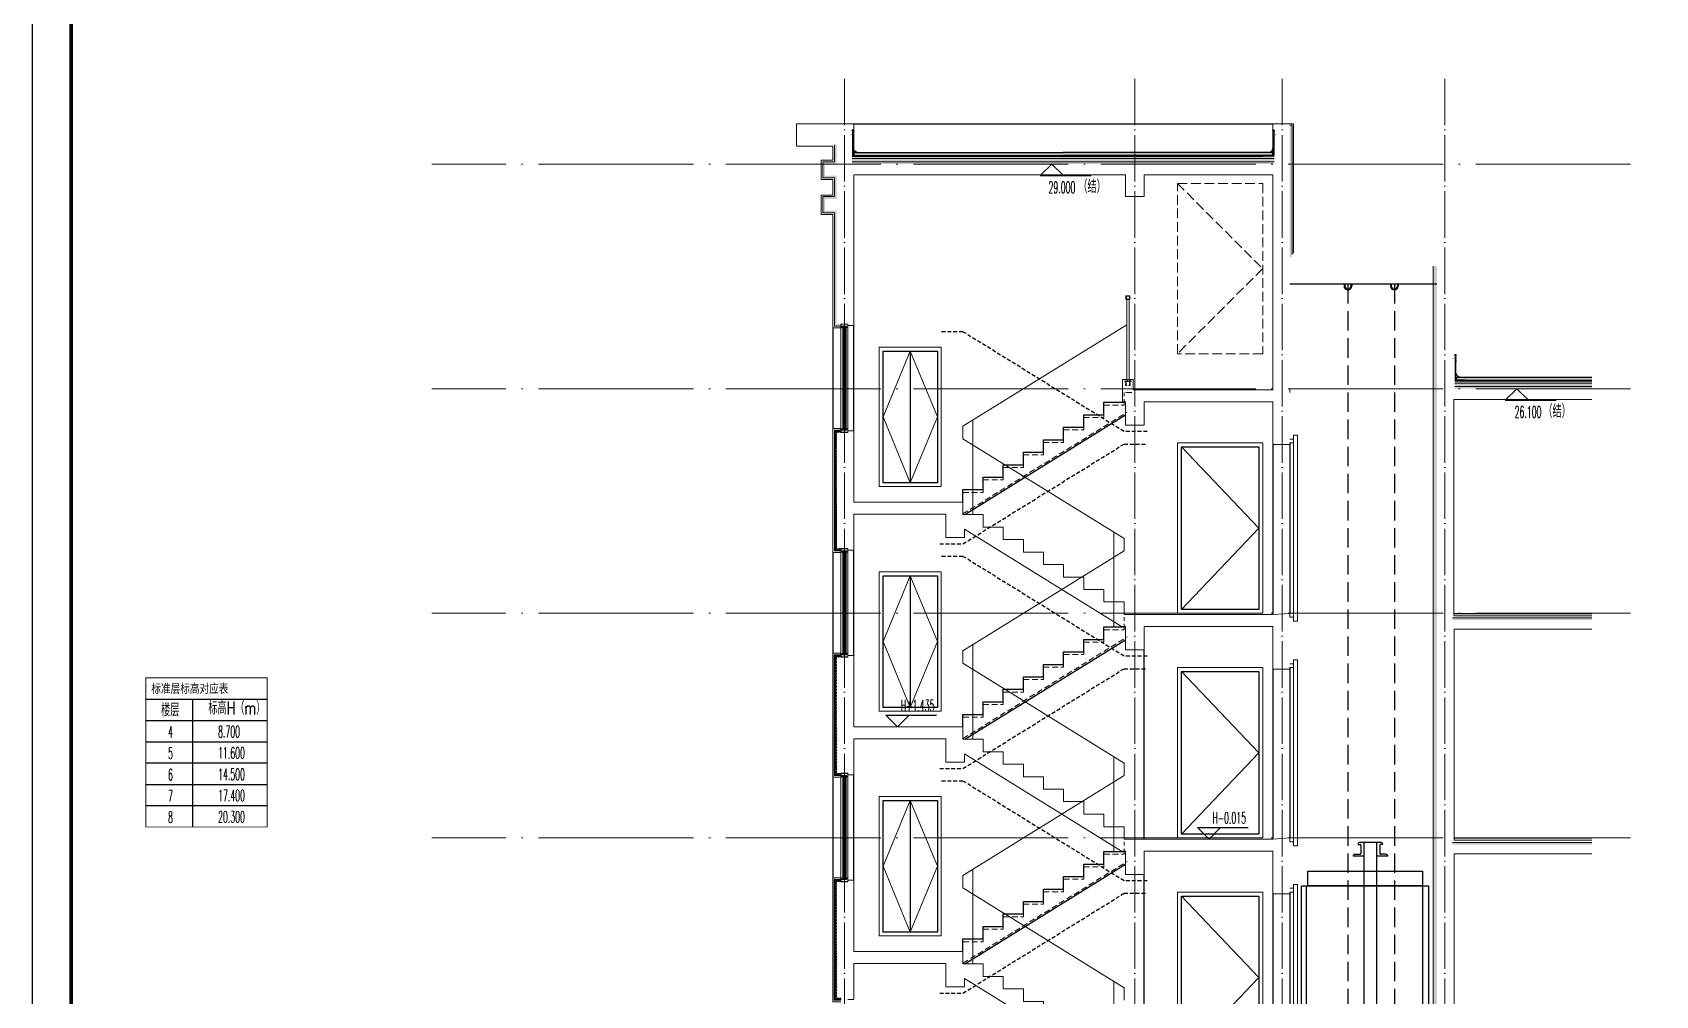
# Model space of a CAD drawing. Extents: x 27938 to 983267, y -209821 to 1628073.
# Drawn here: x 801330 to 822285, y -85763 to -73330 of the extents above; entities that cross this region are included whole.
import ezdxf
from ezdxf.xclip import XClip

# ---------------------------------------------------------------- set-up
doc = ezdxf.new("R2010")
doc.units = 0
doc.header["$LTSCALE"] = 1000
doc.header["$MEASUREMENT"] = 0
doc.header["$XCLIPFRAME"] = 0
for name, pattern in [('__DASH', [0.35, 0.25, -0.1]), ('DASH', [0.35, 0.25, -0.1]), ('DOTE', [2.42, 2, -0.2, 0.02, -0.2]), ('HIDDEN', [0.375, 0.25, -0.125])]:
    doc.linetypes.add(name, pattern=pattern)
for name, color, linetype in [('3-屋面构造层', 157, 'Continuous'), ('C-Sheet-图框', 101, 'Continuous'), ('DIM_ELEV', 3, 'Continuous'), ('PUB_TEXT', 4, 'Continuous'), ('SURFACE', 6, 'Continuous'), ('图框', 140, 'Continuous'), ('审核', 1, 'Continuous'), ('看线', 251, 'Continuous'), ('立面-看线', 251, 'Continuous'), ('设备', 253, 'Continuous')]:
    doc.layers.add(name, color=color, linetype=linetype)
for name, color, linetype, lineweight in [('DOTE', 19, 'DOTE', 9), ('PUB_HATCH', 8, 'Continuous', 9), ('S_WINDOW', 144, 'Continuous', 15), ('STAIR', 2, 'Continuous', 18), ('WINDOW', 144, 'Continuous', 15), ('内粉刷', 37, 'Continuous', 9), ('填充', 251, 'Continuous', 5), ('立面-普通轮廓', 7, 'Continuous', 18), ('立面-栏杆', 105, 'Continuous', 15), ('立面-窗', 129, 'Continuous', 30), ('立面-窗开启线', 250, 'Continuous', 13), ('细细', 250, 'Continuous', 0)]:
    doc.layers.add(name, color=color, linetype=linetype, lineweight=lineweight)
doc.layers.add('yichutu', color=7, linetype='Continuous', true_color=0xffffff, plot=False)
doc.styles.add('_TCH_DIM', font='SIMPLEX.shx', dxfattribs={"width": 0.7, "bigfont": 'GBCBIG.shx'})
doc.styles.add('宋体', font='', dxfattribs={"height": 50})
doc.styles.get('宋体').set_extended_font_data('SimSun')
pattern_1 = [(315, (-218910.2607, -140541.0897), (-1.767766953, -1.767766953), []), (315, (-218909.0822, -140541.0897), (-1.767766953, -1.767766953), [])]
pattern_2 = [(315, (-218910.2607, -141979.3279), (-1.767766953, -1.767766953), []), (315, (-218909.0822, -141979.3279), (-1.767766953, -1.767766953), [])]

# ---------------------------------------------------------------- blocks, each defined once
blk = doc.blocks.new('yct-841-594-84100-59399.9999999999-100-1000.0')
at = {"layer": 'yichutu', "color": 7, "true_color": 0xffffff}
blk.add_lwpolyline([(0, 0), (0, 59400), (84100, 59400), (84100, 0)], close=True, dxfattribs=at)
blk = doc.blocks.new('A$C4BAA0D43')
at = {"layer": 'C-Sheet-图框', "color": 0}
for p, q in [((-783, 825), (0, 825)), ((-783, 825), (0, 825)), ((-482, 825), (-482, 0)), ((-783, 688), (0, 688)), ((-783, 550), (0, 550)), ((-783, 413), (0, 413)), ((-783, 275), (0, 275)), ((-783, 138), (0, 138))]:
    blk.add_line(p, q, dxfattribs=at)
at = {"layer": 'C-Sheet-图框', "color": 0, "const_width": 6}
blk.add_lwpolyline([(-783, 0), (0, 0), (0, 962), (-783, 962)], close=True, dxfattribs=at)
at = {"layer": 'PUB_TEXT', "color": 2, "style": '宋体', "width": 0.8}
blk.add_text('标准层标高对应表', height=57, dxfattribs=at).set_placement((-747, 865))
at = {"layer": 'PUB_TEXT', "style": '_TCH_DIM'}
for s, height, width, p in [('楼层', 84.4, 0.7, (-684, 714)), ('标高H（m）', 84.4, 0.7, (-379, 726)), ('4', 74.4, 0.494118, (-639, 576)), ('8.700', 74.4, 0.494118, (-316, 578)), ('5', 74.4, 0.494118, (-639, 439)), ('11.600', 74.4, 0.494118, (-316, 441)), ('6', 74.4, 0.494118, (-639, 301)), ('14.500', 74.4, 0.494118, (-316, 303)), ('7', 74.4, 0.494118, (-639, 164)), ('17.400', 74.4, 0.494118, (-316, 166)), ('8', 74.4, 0.494118, (-639, 26)), ('20.300', 74.4, 0.494118, (-316, 28))]:
    blk.add_text(s, height=height, dxfattribs=dict(at, width=width)).set_placement(p)
blk = doc.blocks.new('GDFGDGHDCAS')
at = {"layer": '立面-普通轮廓'}
blk.add_lwpolyline([(887241, 98178), (886441, 98178), (886441, 99978), (887241, 99978)], close=True, dxfattribs=at)
at = {"layer": '立面-窗'}
blk.add_line((886841, 99928), (886841, 98228), dxfattribs=at)
blk.add_lwpolyline([(887191, 98228), (886491, 98228), (886491, 99928), (887191, 99928)], close=True, dxfattribs=at)
at = {"layer": '立面-窗开启线', "ltscale": 0.5}
for points in [[(886841, 99928), (886491, 99078), (886841, 98228)], [(886841, 99928), (887191, 99078), (886841, 98228)]]:
    blk.add_lwpolyline(points, dxfattribs=at)
blk = doc.blocks.new('FSDFSFSFE')
at = {"layer": '立面-普通轮廓'}
blk.add_lwpolyline([(794554, 401371), (793454, 401371), (793454, 403571), (794554, 403571)], close=True, dxfattribs=at)
at = {"layer": '立面-窗'}
blk.add_lwpolyline([(794504, 401421), (793504, 401421), (793504, 403521), (794504, 403521)], close=True, dxfattribs=at)
at = {"layer": '立面-窗开启线', "ltscale": 0.5}
blk.add_lwpolyline([(793504, 403521), (794504, 402471), (793504, 401421)], dxfattribs=at)
blk = doc.blocks.new('FGHFG4334GDFGDFFGGGGGGDFG4G')
at = {"layer": 'SURFACE', "const_width": 2.25}
for points in [[(47, 0), (0, 0)], [(47, -28), (0, -28)]]:
    blk.add_lwpolyline(points, dxfattribs=at)
at = {"layer": 'SURFACE', "const_width": 1.5}
blk.add_lwpolyline([(47, 17, -1), (47, 5), (47, -7, -1), (47, -19), (47, -37), (53, -48), (53, -73)], format="xyb", dxfattribs=at)
blk = doc.blocks.new('FGDGDGD')
at = {"layer": '3-屋面构造层'}
h = blk.add_hatch(dxfattribs=at)
h.set_pattern_fill('隔热材料01', color=256, scale=7.692308, style=0)
h.set_pattern_definition([(270, (9.5186, 433.228), (3.846153863, -7e-16), [0.385980771, -3.460173092]), (270, (6.637, 433.228), (3.846153863, -7e-16), [0.385980771, -3.460173092]), (90, (8.5996, 430.618), (-3.846153863, 2e-16), [0.385980771, -3.460173092]), (90, (7.556, 430.618), (-3.846153863, 2e-16), [0.385980771, -3.460173092]), (180, (10.002, 430), (-5e-16, -3.846153863), [3.848019248, 0.001865385]), (135, (8.9282, 430.193), (2e-16, 3.846144175), [0.328307694, -5.110980792]), (116.56505, (12.5422, 430.4251), (8.6793e-06, 3.8461487416), [0.215769232, -8.384500037]), (116.56505, (8.696, 430.4251), (8.6793e-06, 3.8461487416), [0.215769232, -8.384500037]), (153.43495, (13.1603, 430), (-8.679e-06, 3.846148742), [0.431538463, -8.168730805]), (153.43495, (9.3142, 430), (-8.679e-06, 3.846148742), [0.431538463, -8.168730805]), (63.43495, (12.4457, 431.0041), (-8.6793e-06, 3.8461487416), [2.054923086, -6.545346183]), (63.43495, (8.5996, 431.0041), (-8.6793e-06, 3.8461487416), [2.054923086, -6.545346183]), (116.56505, (13.3647, 433.228), (8.6793e-06, 3.8461487416), [0.215769232, -8.384500037]), (116.56505, (9.5186, 433.228), (8.6793e-06, 3.8461487416), [0.215769232, -8.384500037]), (135, (9.422, 433.421), (2e-16, 3.846144175), [0.328307694, -5.110980792]), (153.43495, (13.036, 433.6532), (-8.679e-06, 3.846148742), [0.431538463, -8.168730805]), (153.43495, (9.19, 433.6532), (-8.679e-06, 3.846148742), [0.431538463, -8.168730805]), (45, (6.7336, 433.421), (2e-16, 3.846144175), [0.328307694, -5.110980792]), (63.43495, (10.4833, 433.228), (-8.6793e-06, 3.8461487416), [0.215769232, -8.384500037]), (63.43495, (6.6371, 433.228), (-8.6793e-06, 3.8461487416), [0.215769232, -8.384500037]), (26.56505, (10.812, 433.6532), (8.679e-06, 3.846148742), [0.431538463, -8.168730805]), (26.56505, (6.9658, 433.6532), (8.679e-06, 3.846148742), [0.431538463, -8.168730805]), (116.56505, (11.4023, 431.0041), (8.6793e-06, 3.8461487416), [2.054923086, -6.545346183]), (116.56505, (7.5561, 431.0041), (8.6793e-06, 3.8461487416), [2.054923086, -6.545346183]), (45, (7.2275, 430.193), (2e-16, 3.846144175), [0.328307694, -5.110980792]), (63.43495, (11.3058, 430.4251), (-8.6793e-06, 3.8461487416), [0.215769232, -8.384500037]), (63.43495, (7.4596, 430.4251), (-8.6793e-06, 3.8461487416), [0.215769232, -8.384500037]), (26.56505, (10.6877, 430), (8.679e-06, 3.846148742), [0.431538463, -8.168730805]), (26.56505, (6.8415, 430), (8.679e-06, 3.846148742), [0.431538463, -8.168730805])])
edge = h.paths.add_edge_path()
edge.add_arc((682181, 585366), 9.23, 450, 540, ccw=False)
edge.add_line((682181, 585375), (682192, 585375))
edge.add_line((682192, 585375), (682192, 585366))
edge.add_line((682192, 585366), (682172, 585366))
h = blk.add_hatch(dxfattribs=at)
h.set_pattern_fill('混凝土', color=256, scale=5, angle=-1.1458, style=0)
h.set_pattern_definition([(48.854237, (-82751.966, -43707.863), (35.7930991, -3.8540962), [3.75, -41.25]), (353.854237, (-82751.966, -43707.863), (-6.1841378, 37.7408106), [3, -33]), (99.305637, (-82748.983, -43708.185), (29.6089874, 33.886691), [3.1870095, -35.0571056]), (45.038437, (-82751.766, -43697.865), (53.1858973, -9.3413237), [5.625, -61.875]), (95.489837, (-82747.334, -43698.644), (47.6977146, 47.7616795), [4.7805144, -52.58565]), (350.038437, (-82751.766, -43697.865), (47.6976773, 47.7617167), [4.5, -49.5]), (19.854237, (-82746.817, -43700.465), (29.4368469, -20.7237073), [3.75, -41.25]), (324.854237, (-82746.817, -43700.465), (12.8883392, 36.0069862), [3, -33]), (70.305637, (-82744.364, -43702.192), (42.3251977, 15.2832459), [3.1870095, -35.0571056]), (36.3542372, (-82751.966, -43707.863), (0.9406985, 16.62920733), [0, -32.6, 0, -33.5, 0, -33.125]), (6.3542372, (-82751.966, -43707.863), (13.54517982, 19.45362572), [0, -19.1, 0, -31.85, 0, -12.625]), (326.3542372, (-82763.114, -43707.64), (26.66323482, -1.66123381), [0, -12.5, 0, -39, 0, -51.75]), (316.3542372, (-82768.113, -43707.54), (29.2535633, 4.4211788), [0, -16.25, 0, -25.9, 0, -36.75])])
h.paths.add_polyline_path([(674875, 585046), (674875, 585086), (682172, 585086), (682172, 585046)])
h = blk.add_hatch(dxfattribs=at)
h.set_pattern_fill('隔热材料03', color=256, scale=12.5, style=0)
h.set_pattern_definition([(113.578, (-500407.8114, 374696.8656), (-0.0086926214, 6.2699620763), [1.075, -0.5693125, 2.8375, -0.5693125, 1.075, -0.6825]), (66.42, (-500406.1744, 374696.8656), (2.727787851, 6.0425e-05), [1.075, -0.5693125, 2.840375, -0.5693125, 1.075, -0.6825]), (180, (-500406.1744, 374696.8656), (0, 6.25), [1.636625, -1.0910625]), (180, (-500407.538, 374702.4906), (0, 6.25), [1.636625, -1.0910625]), (90, (-500405.7427, 374697.8548), (2.72775, 2e-16), [0.52175, -5.72825]), (90, (-500407.1066, 374700.9798), (2.72775, 2e-16), [0.52175, -5.72825]), (90, (-500408.2427, 374697.8548), (2.72775, 2e-16), [0.52175, -5.72825]), (90, (-500409.6066, 374700.9798), (2.72775, 2e-16), [0.52175, -5.72825])])
edge = h.paths.add_edge_path()
edge.add_line((682178, 585086), (682178, 585050))
edge.add_arc((682172, 585050), 6.25, 270, 360, ccw=False)
edge.add_line((682172, 585044), (682172, 585086))
edge.add_line((682172, 585086), (682178, 585086))
h = blk.add_hatch(dxfattribs=at)
h.set_pattern_fill('焦渣矿渣', color=256, scale=4, angle=-1.1458, style=0)
h.set_pattern_definition([(358.8542372, (-82751.966, -43697.863), (8.27546507, 13.69326162), [1.6, -14.4]), (298.8542372, (-82751.966, -43697.863), (15.99644496, -0.32013217), [1.6, -14.4]), (238.8542372, (-82750.366, -43697.895), (7.72097989, -14.0133938), [1.6, -14.4]), (268.8542372, (-82745.567, -43697.991), (15.83683295, -8.3183365), [2.4, -11.456]), (268.8542372, (-82743.967, -43698.023), (15.83683295, -8.3183365), [2.4, -11.456]), (268.8542372, (-82742.368, -43698.055), (15.83683295, -8.3183365), [2.4, -11.456])])
h.paths.add_polyline_path([(674875, 585006), (674875, 585036), (682192, 585036), (682192, 585006)])
h = blk.add_hatch(dxfattribs=at)
h.set_pattern_fill('加气混凝土', color=256, scale=5, style=0)
h.set_pattern_definition([(0, (-82734.266, -43726.163), (30, 60), [0, -60]), (0, (-82769.366, -43734.263), (30, 60), [0, -60]), (0, (-82749.866, -43734.863), (30, 60), [0, -60]), (0, (-82728.566, -43717.163), (30, 60), [0, -60]), (0, (-82753.466, -43737.863), (30, 60), [0, -60]), (0, (-82722.566, -43679.363), (30, 60), [0, -60]), (0, (-82740.866, -43684.163), (30, 60), [0, -60]), (0, (-82731.266, -43691.663), (30, 60), [0, -60]), (0, (-82780.166, -43692.863), (30, 60), [0, -60]), (0, (-82750.766, -43695.563), (30, 60), [0, -60]), (0, (-82762.166, -43710.863), (30, 60), [0, -60]), (0, (-82761.566, -43733.363), (30, 60), [0, -60]), (0, (-82739.066, -43735.763), (30, 60), [0, -60]), (0, (-82722.566, -43709.363), (30, 60), [0, -60]), (0, (-82778.666, -43718.663), (30, 60), [0, -60]), (0, (-82773.566, -43708.463), (30, 60), [0, -60]), (0, (-82750.166, -43712.663), (30, 60), [0, -60]), (0, (-82758.566, -43721.363), (30, 60), [0, -60]), (0, (-82763.366, -43701.563), (30, 60), [0, -60]), (0, (-82755.866, -43679.063), (30, 60), [0, -60]), (0, (-82776.266, -43731.263), (30, 60), [0, -60]), (0, (-82743.266, -43691.363), (30, 60), [0, -60]), (0, (-82771.166, -43690.463), (30, 60), [0, -60]), (0, (-82775.966, -43682.663), (30, 60), [0, -60]), (130.601294, (-82726.2516, -43698.149), (-149.999998343, 180.000000787), [2.6341554, -1103.7111]), (18.4349488, (-82730.537, -43697.006), (149.99999945, 59.99999956), [2.710524, -376.76279]), (90, (-82730.537, -43699.578), (30, 60), [2.5714284, -117.428565]), (161.565051, (-82727.966, -43700.435), (-150.000000755, 59.99999553), [2.710524, -376.76279]), (53.1301023, (-82727.966, -43700.435), (30.00000006, 59.99999997), [2.857143, -297.14285]), (135, (-82725.68, -43731.006), (-30.00000363, 59.99999594), [2.424366, -167.28126]), (45, (-82729.109, -43731.006), (29.9999998, 59.99999976), [2.424366, -167.28126]), (135, (-82727.394, -43732.72), (-30.00000363, 59.99999594), [2.424366, -167.28126]), (45, (-82727.394, -43732.72), (29.9999998, 59.99999976), [2.424366, -167.28126]), (116.565051, (-82754.537, -43690.72), (-5.2e-06, 119.9999967), [3.1943826, -63.88765]), (180, (-82755.966, -43687.863), (-30, 60), [3.4285716, -56.571425]), (63.434949, (-82760.823, -43690.72), (3e-07, 119.9999994), [3.1943826, -63.88765]), (116.565051, (-82759.394, -43693.58), (-5.2e-06, 119.9999967), [3.1943826, -63.88765]), (0, (-82759.394, -43693.58), (30, 60), [3.4285716, -56.571425]), (63.434949, (-82755.966, -43693.58), (3e-07, 119.9999994), [3.1943826, -63.88765]), (107.102728, (-82731.9658, -43711.0063), (-89.999996559, 300.000000484), [3.8861346, -1628.29025]), (143.972626, (-82733.1087, -43707.292), (-569.999992774, 419.999999525), [3.8861346, -812.202]), (180, (-82736.25, -43705.006), (-30, 60), [3.7142856, -56.28571]), (36.0273733, (-82743.1087, -43707.292), (569.999995788, 419.999995472), [3.8861346, -812.202]), (71.5650511, (-82744.252, -43710.721), (90.00000046, 299.99999948), [3.6140316, -375.85928]), (107.102728, (-82743.1087, -43714.4348), (-89.999996559, 300.000000484), [3.8861346, -1628.29025]), (143.972626, (-82739.966, -43716.7206), (-569.999992774, 419.999999525), [3.8861346, -812.202]), (0, (-82739.966, -43716.72), (30, 60), [3.7142856, -56.28571]), (36.0273733, (-82736.2516, -43716.7206), (569.999995788, 419.999995472), [3.8861346, -812.202]), (71.5650511, (-82733.109, -43714.435), (90.00000046, 299.99999948), [3.6140316, -375.85928]), (150.255118, (-82731.3944, -43683.006), (-90.000000213, 59.999999257), [2.303502, -481.43196]), (90, (-82733.394, -43684.15), (30, 60), [2.2857144, -117.714275]), (29.7448813, (-82733.3944, -43684.149), (90.000000053, 59.99999972), [2.303502, -481.43196]), (116.565051, (-82745.394, -43725.58), (-5.2e-06, 119.9999967), [3.1943826, -63.88765]), (168.690067, (-82746.823, -43722.7206), (-270.0000002, 59.999998494), [2.9137254, -608.96855]), (41.1859251, (-82751.9658, -43724.149), (749.999995456, 659.999994229), [3.0371844, -1272.5802]), (90, (-82751.966, -43727.006), (30, 60), [2.857143, -117.14285]), (138.814074, (-82749.68, -43729.0063), (-749.999986669, 660.000004204), [3.0371844, -1272.5802]), (16.6992442, (-82749.68, -43729.0063), (989.999992552, 299.999996858), [2.982945, -1249.85375]), (60.9453959, (-82746.823, -43728.149), (29.99999992, 59.999999469), [2.9416086, -1232.53395]), (109.983106, (-82770.5373, -43700.4348), (-150.000000565, 419.9999988885), [3.3442002, -1401.21975]), (155.556045, (-82771.68, -43697.292), (-390.0000014866, 179.99999626), [3.4522986, -1446.51315]), (24.4439547, (-82777.9658, -43697.292), (390.0000001945, 179.999999134), [3.4522986, -1446.51315]), (70.0168934, (-82779.1087, -43700.4348), (150.000000452, 419.999998958), [3.3442002, -1401.21975]), (109.983106, (-82777.9658, -43703.5777), (-150.000000565, 419.9999988885), [3.3442002, -1401.21975]), (160.016893, (-82774.823, -43704.7206), (-150.000000088, 59.999997267), [3.3442002, -698.93775]), (19.9831065, (-82774.823, -43704.7206), (149.999999176, 59.999999905), [3.3442002, -698.93775]), (70.0168934, (-82771.68, -43703.5777), (150.000000452, 419.999998958), [3.3442002, -1401.21975]), (122.005383, (-82748.2516, -43705.8634), (-30.000004026, 59.999996937), [2.6954232, -563.3434]), (18.4349488, (-82752.252, -43704.435), (149.99999945, 59.99999956), [2.710524, -376.76279]), (90, (-82752.252, -43707.006), (30, 60), [2.5714284, -117.428565]), (161.565051, (-82749.68, -43707.863), (-150.000000755, 59.99999553), [2.710524, -376.76279]), (54.4623222, (-82749.68, -43707.8634), (209.999999696, 299.99999955), [2.457807, -1029.82115]), (116.565051, (-82765.68, -43720.435), (-5.2e-06, 119.9999967), [3.1943826, -63.88765]), (180, (-82767.11, -43717.58), (-30, 60), [3.142857, -56.85714]), (59.0362434, (-82771.966, -43720.435), (30.000000098, 59.99999971), [3.3319728, -696.3822]), (120.963756, (-82770.2516, -43723.292), (-30.0000041, 59.999997245), [3.3319728, -696.3822]), (0, (-82770.25, -43723.29), (30, 60), [3.142857, -56.85714]), (63.434949, (-82767.11, -43723.29), (3e-07, 119.9999994), [3.1943826, -63.88765])])
h.paths.add_polyline_path([(682192, 584936), (674875, 584936), (674875, 584966), (682192, 584966)])
at = {"layer": '立面-看线'}
h = blk.add_hatch(dxfattribs=at)
h.set_pattern_fill('HONEY', color=256, scale=7)
h.set_pattern_definition([(0, (-799653.24, -415240.13), (16.66875, 9.623705), [11.1125, -22.225]), (120, (-799653.24, -415240.13), (-16.66874801, 9.62370845), [11.1125, -22.225]), (60, (-799653.24, -415240.13), (1.99e-06, 19.24741345), [-22.225, 11.1125])])
h.paths.add_polyline_path([(682192, 584966), (674875, 584966), (674875, 585006), (682192, 585006)])
at = {"layer": '3-屋面构造层'}
for p, q in [((682178, 585086), (674875, 585086)), ((682172, 585086), (682172, 585044)), ((682172, 585046), (674875, 585046)), ((682192, 585036), (674875, 585036))]:
    blk.add_line(p, q, dxfattribs=at)
at = {"layer": '3-屋面构造层', "color": 251, "linetype": 'DASH', "ltscale": 0.05, "true_color": 0x636466, "const_width": 2.5}
for points in [[(682057, 585043), (682172, 585043, 0.414214), (682179, 585050), (682179, 585366)], [(682057, 585039), (682172, 585039, 0.414214), (682183, 585050), (682183, 585366)]]:
    blk.add_lwpolyline(points, format="xyb", dxfattribs=at)
at = {"layer": '3-屋面构造层', "color": 251, "true_color": 0x636466}
for points in [[(682057, 585041), (682172, 585041, 0.414214), (682180, 585050), (682180, 585366)], [(682057, 585044), (682172, 585044, 0.414214), (682178, 585050), (682178, 585366)], [(682057, 585040), (682172, 585040, 0.414214), (682182, 585050), (682182, 585366), (682184, 585366), (682184, 585050, -0.414214), (682172, 585038), (682057, 585038)]]:
    blk.add_lwpolyline(points, format="xyb", dxfattribs=at)
at = {"layer": '3-屋面构造层', "ltscale": 0.8}
blk.add_lwpolyline([(682172, 585366, -0.414214), (682181, 585375), (682192, 585375), (682192, 585366), (682172, 585366)], format="xyb", dxfattribs=at)
at = {"layer": '3-屋面构造层', "color": 251, "linetype": 'DASH', "ltscale": 0.05, "true_color": 0x636466, "const_width": 2.5}
for points in [[(682043, 585039), (674875, 585039)], [(682057, 585043), (682043, 585039)]]:
    blk.add_lwpolyline(points, dxfattribs=at)
at = {"layer": '3-屋面构造层', "color": 251, "true_color": 0x636466}
for points in [[(682043, 585040), (674875, 585040)], [(674875, 585038), (682043, 585038)], [(682056, 585044), (682042, 585040)], [(682043, 585038), (682057, 585042)]]:
    blk.add_lwpolyline(points, dxfattribs=at)
at = {"layer": '3-屋面构造层'}
blk.add_arc((682122, 585136), 50, 270, 360, dxfattribs=at)
at = {"layer": 'PUB_HATCH', "color": 215, "true_color": 0xa953a0}
for p, q in [((682192, 585006), (674875, 585006)), ((682192, 584966), (674875, 584966))]:
    blk.add_line(p, q, dxfattribs=at)
at = {"layer": '3-屋面构造层', "color": 1, "xscale": -1}
blk.add_blockref('FGHFG4334GDFGDFFGGGGGGDFG4G', (682218, 585349), dxfattribs=at)
blk = doc.blocks.new('A$C3EC504A2')
at = {"layer": '设备', "color": 206}
for p, q in [((-213, 1599), (-143, 1599)), ((-173, 1735), (-143, 1735)), ((143, 1764), (-143, 1764)), ((-133, 1725), (-133, 1609)), ((-92, 1764), (-92, -1418)), ((83, 1764), (83, -1418)), ((83, 1764), (83, 1570)), ((133, 1725), (133, 1609)), ((173, 1735), (143, 1735)), ((213, 1599), (143, 1599)), ((-92, 1570), (-242, 1570)), ((242, 1570), (83, 1570)), ((-952, 1158), (-869, 1158)), ((-175, -1205), (-175, -870)), ((175, -1205), (175, -870)), ((300, -1038), (-300, -1038)), ((-960, -1298), (835, -1298)), ((-960, -1298), (-960, -1418)), ((835, -1298), (835, -1418)), ((-960, -1418), (835, -1418)), ((-213, -1557), (-143, -1557)), ((-173, -1491), (-143, -1491)), ((143, -1462), (-143, -1462)), ((-142, -1418), (-142, -1462)), ((-133, -1501), (-133, -1547)), ((-92, -1462), (-92, -1586)), ((83, -1462), (83, -1586)), ((133, -1418), (133, -1462)), ((133, -1501), (133, -1547)), ((173, -1491), (143, -1491)), ((213, -1557), (143, -1557)), ((242, -1586), (-242, -1586))]:
    blk.add_line(p, q, dxfattribs=at)
for points in [[(723, 1363), (723, 1158), (-869, 1158), (-869, 1363)], [(723, 1158), (723, -1298), (-960, -1298), (-960, 1158)]]:
    blk.add_lwpolyline(points, close=True, dxfattribs=at)
for points in [[(-960, 1158), (-893, 1158), (-893, -1298)], [(723, 1158), (806, 1158), (806, -1298)]]:
    blk.add_lwpolyline(points, dxfattribs=at)
for centre, radius, start, end in [((-213, 1570), 29.1, 90, 180), ((-143, 1735), 29.1, 90, 180), ((-143, 1725), 10, 0, 90), ((-143, 1609), 10, 270, 0), ((143, 1725), 10, 90, 180), ((143, 1609), 10, 180, 270), ((143, 1735), 29.1, 0, 90), ((213, 1570), 29.1, 0, 90), ((-213, -1586), 29.1, 90, 180), ((-143, -1491), 29.1, 90, 180), ((-143, -1501), 10, 0, 90), ((-143, -1547), 10, 270, 0), ((143, -1501), 10, 90, 180), ((143, -1547), 10, 180, 270), ((143, -1491), 29.1, 0, 90), ((213, -1586), 29.1, 0, 90)]:
    blk.add_arc(centre, radius, start, end, dxfattribs=at)
blk = doc.blocks.new('zrszerf')
at = {"layer": '细细'}
h = blk.add_hatch(dxfattribs=at)
h.set_pattern_fill('金属', color=256, style=0)
h.set_pattern_definition(pattern_1)
h.paths.add_polyline_path([(257695, 608543), (257715, 608543), (257715, 608557), (257765, 608557), (257765, 608543), (257785, 608543), (257785, 608588), (257695, 608588)])
h.paths.add_polyline_path([(257713, 608559), (257713, 608545), (257697, 608545), (257697, 608586), (257783, 608586), (257783, 608545), (257767, 608545), (257767, 608559)], flags=16)
h = blk.add_hatch(dxfattribs=at)
h.set_pattern_fill('金属', color=256, style=0)
h.set_pattern_definition(pattern_1)
h.paths.add_polyline_path([(257762, 608555), (257762, 608530), (257750, 608530), (257750, 608540), (257729, 608540), (257729, 608530), (257717, 608530), (257717, 608555)])
h.paths.add_polyline_path([(257719, 608553), (257719, 608532), (257727, 608532), (257727, 608542), (257752, 608542), (257752, 608532), (257760, 608532), (257760, 608553)], flags=16)
h = blk.add_hatch(color=256, dxfattribs=at)
edge = h.paths.add_edge_path()
edge.add_line((257735, 608540), (257735, 608528))
edge.add_arc((257740, 608520), 9.44, 61.5175, 118.4825, ccw=False)
edge.add_line((257744, 608528), (257744, 608540))
edge.add_arc((257740, 608548), 9.44, 241.5175, 298.4825, ccw=False)
h = blk.add_hatch(dxfattribs=at)
h.set_pattern_fill('金属', color=256, style=0)
h.set_pattern_definition(pattern_2)
h.paths.add_polyline_path([(257695, 607233), (257715, 607233), (257715, 607220), (257765, 607220), (257765, 607233), (257785, 607233), (257785, 607188), (257695, 607188)])
h.paths.add_polyline_path([(257713, 607218), (257713, 607231), (257697, 607231), (257697, 607190), (257783, 607190), (257783, 607231), (257767, 607231), (257767, 607218)], flags=16)
h = blk.add_hatch(dxfattribs=at)
h.set_pattern_fill('金属', color=256, style=0)
h.set_pattern_definition(pattern_2)
h.paths.add_polyline_path([(257762, 607222), (257762, 607247), (257750, 607247), (257750, 607237), (257729, 607237), (257729, 607247), (257717, 607247), (257717, 607222)])
h.paths.add_polyline_path([(257719, 607224), (257719, 607245), (257727, 607245), (257727, 607235), (257752, 607235), (257752, 607245), (257760, 607245), (257760, 607224)], flags=16)
h = blk.add_hatch(color=256, dxfattribs=at)
edge = h.paths.add_edge_path()
edge.add_line((257735, 607237), (257735, 607249))
edge.add_arc((257740, 607257), 9.44, 241.5175, 298.4825)
edge.add_line((257744, 607249), (257744, 607237))
edge.add_arc((257740, 607229), 9.44, 61.5175, 118.4825)
at = {"layer": 'S_WINDOW'}
for p, q in [((257695, 607233), (257695, 608543)), ((257717, 607247), (257717, 608530)), ((257762, 607247), (257762, 608530)), ((257785, 607233), (257785, 608543))]:
    blk.add_line(p, q, dxfattribs=at)
for points in [[(257785, 608588), (257785, 608543), (257765, 608543), (257765, 608557), (257715, 608557), (257715, 608543), (257695, 608543), (257695, 608588)], [(257783, 608586), (257783, 608545), (257767, 608545), (257767, 608559), (257713, 608559), (257713, 608545), (257697, 608545), (257697, 608586)], [(257762, 608555), (257762, 608530), (257750, 608530), (257750, 608540), (257729, 608540), (257729, 608530), (257717, 608530), (257717, 608555)], [(257760, 608553), (257760, 608532), (257752, 608532), (257752, 608542), (257727, 608542), (257727, 608532), (257719, 608532), (257719, 608553)], [(257785, 607188), (257785, 607233), (257765, 607233), (257765, 607220), (257715, 607220), (257715, 607233), (257695, 607233), (257695, 607188)], [(257783, 607190), (257783, 607231), (257767, 607231), (257767, 607218), (257713, 607218), (257713, 607231), (257697, 607231), (257697, 607190)], [(257762, 607222), (257762, 607247), (257750, 607247), (257750, 607237), (257729, 607237), (257729, 607247), (257717, 607247), (257717, 607222)], [(257760, 607224), (257760, 607245), (257752, 607245), (257752, 607235), (257727, 607235), (257727, 607245), (257719, 607245), (257719, 607224)]]:
    blk.add_lwpolyline(points, close=True, dxfattribs=at)
at = {"layer": '细细'}
for points in [[(257729, 608530), (257729, 607247)], [(257735, 607249), (257735, 608540)], [(257744, 607249), (257744, 608540)], [(257750, 608530), (257750, 607247)]]:
    blk.add_lwpolyline(points, dxfattribs=at)
for points in [[(257735, 608540), (257735, 608528, -0.253805), (257744, 608528), (257744, 608540, -0.253805)], [(257735, 607237), (257735, 607249, 0.253805), (257744, 607249), (257744, 607237, 0.253805)]]:
    blk.add_lwpolyline(points, format="xyb", close=True, dxfattribs=at)
blk = doc.blocks.new('FGSDFSFSEFESFES')
at = {"layer": 'WINDOW', "ltscale": 0.8}
for p, q in [((175259, -121034), (175209, -121034)), ((175259, -121084), (175209, -121084)), ((175259, -123284), (175209, -123284)), ((175259, -123334), (175209, -123334))]:
    blk.add_line(p, q, dxfattribs=at)
blk.add_lwpolyline([(175159, -123384), (175209, -123384), (175209, -120984), (175159, -120984), (175159, -123384)], dxfattribs=at)
blk = doc.blocks.new('VDVVXDVXDVXDFVE')
at = {"layer": '立面-看线'}
h = blk.add_hatch(dxfattribs=at)
h.set_pattern_fill('HONEY', color=256, scale=7)
h.set_pattern_definition([(0, (371088.422, -359366.774), (16.66875, 9.623705), [11.1125, -22.225]), (120, (371088.422, -359366.774), (-16.66874801, 9.62370845), [11.1125, -22.225]), (60, (371088.422, -359366.774), (1.99e-06, 19.24741345), [-22.225, 11.1125])])
h.paths.add_polyline_path([(1173930, 26020), (1173930, 25995), (1175730, 25995), (1175730, 26020)])
h = blk.add_hatch(dxfattribs=at)
h.set_pattern_fill('HONEY', color=256, scale=7)
h.set_pattern_definition([(0, (354926.247, -360831.756), (16.66875, 9.623705), [11.1125, -22.225]), (120, (354926.247, -360831.756), (-16.66874801, 9.62370845), [11.1125, -22.225]), (60, (354926.247, -360831.756), (1.99e-06, 19.24741345), [-22.225, 11.1125])])
h.paths.add_polyline_path([(1165949, 24615), (1165979, 24615), (1165979, 25515), (1166034, 25515), (1166034, 25545), (1165949, 25545)])
h = blk.add_hatch(dxfattribs=at)
h.set_pattern_fill('HONEY', color=256, scale=7)
h.set_pattern_definition([(0, (354926.269, -360831.754), (16.66875, 9.623705), [11.1125, -22.225]), (120, (354926.269, -360831.754), (-16.66874801, 9.62370845), [11.1125, -22.225]), (60, (354926.269, -360831.754), (1.99e-06, 19.24741345), [-22.225, 11.1125])])
h.paths.add_polyline_path([(1165950, 24615), (1165980, 24615), (1165980, 24015), (1166035, 24015), (1166035, 23985), (1165950, 23985)])
at = {"layer": 'PUB_HATCH', "color": 215, "true_color": 0xa953a0}
blk.add_line((1173930, 26020), (1175730, 26020), dxfattribs=at)
blk.add_lwpolyline([(1166034, 25545), (1165949, 25545), (1165949, 23985), (1166034, 23985)], dxfattribs=at)
at = {"layer": 'STAIR', "linetype": 'HIDDEN', "ltscale": 0.3}
blk.add_line((1167610, 24463), (1169730, 25776), dxfattribs=at)
blk.add_lwpolyline([(1167610, 24580), (1167610, 24741), (1167870, 24741), (1167870, 24902), (1168130, 24902), (1168130, 25064), (1168390, 25064), (1168390, 25225), (1168650, 25225), (1168650, 25386), (1168910, 25386), (1168910, 25547), (1169170, 25547), (1169170, 25708), (1169430, 25708), (1169430, 25869), (1169690, 25869), (1169690, 26030)], dxfattribs=at)
at = {"layer": '内粉刷'}
for p, q in [((1175730, 26050), (1173950, 26050)), ((1173950, 25875), (1175730, 25875)), ((1173950, 23150), (1173950, 25875)), ((1167610, 24615), (1166200, 24615)), ((1166200, 24460), (1167390, 24460)), ((1167390, 24460), (1167390, 24160)), ((1167390, 24160), (1167630, 24160)), ((1167630, 24160), (1167630, 24266)), ((1171610, 23165), (1169690, 23165))]:
    blk.add_line(p, q, dxfattribs=at)
for points in [[(1171830, 26080), (1171610, 26065)], [(1171830, 26080), (1171830, 26030)], [(1171610, 25910), (1171610, 25360), (1171830, 25360)], [(1166034, 25565), (1165929, 25565), (1165929, 23965), (1166034, 23965)], [(1166124, 25535), (1166199, 25535), (1166199, 24615)], [(1169690, 23165), (1169690, 23326), (1169430, 23326), (1169430, 23487), (1169170, 23487), (1169170, 23649), (1168910, 23649), (1168910, 23810), (1168650, 23810), (1168650, 23971), (1168390, 23971), (1168390, 24132), (1168130, 24132), (1168130, 24293), (1167870, 24293), (1167870, 24454), (1167610, 24454), (1167610, 24615)], [(1166124, 23995), (1166199, 23995), (1166199, 24460)], [(1171610, 23010), (1169950, 23010), (1169950, 22710), (1169710, 22710), (1169710, 23010), (1169655, 23010), (1167630, 24266)]]:
    blk.add_lwpolyline(points, dxfattribs=at)
at = {"layer": '看线'}
for p, q in [((1165929, 26865), (1165929, 25565)), ((1166199, 25535), (1166199, 26895)), ((1169950, 23165), (1169950, 25610)), ((1171610, 25360), (1171610, 23165)), ((1171830, 25380), (1171830, 23180))]:
    blk.add_line(p, q, dxfattribs=at)
at = {"layer": '看线', "color": 32}
for p, q in [((1173950, 26080), (1175730, 26080)), ((1167634, 24454), (1169710, 25740))]:
    blk.add_line(p, q, dxfattribs=at)
blk.add_lwpolyline([(1167610, 24615), (1167610, 24776), (1167870, 24776), (1167870, 24937), (1168130, 24937), (1168130, 25099), (1168390, 25099), (1168390, 25260), (1168650, 25260), (1168650, 25421), (1168910, 25421), (1168910, 25582), (1169170, 25582), (1169170, 25743), (1169430, 25743), (1169430, 25904), (1169690, 25904), (1169690, 25910)], dxfattribs=at)
at = {"xscale": -1}
for name, p in [('zrszerf', (1423819, -581673)), ('FGSDFSFSEFESFES', (1347088, 146464))]:
    blk.add_blockref(name, p, dxfattribs=at)
blk = doc.blocks.new('A$C140179C8')
at = {"layer": '图框'}
blk.add_lwpolyline([(0, 0), (42050, 0), (42050, -29700), (0, -29700)], close=True, dxfattribs=at)
blk.add_lwpolyline([(0, 0), (42050, 0), (42050, -29700), (0, -29700)], close=True, dxfattribs=at)
at = {"layer": '图框', "const_width": 50}
blk.add_lwpolyline([(41550, -29200), (41550, -500), (1250, -500), (1250, -29200)], close=True, dxfattribs=at)

msp = doc.modelspace()

# ---------------------------------------------------------------- hatches: boundary and pattern name
at = {"layer": '填充', "true_color": 0x93278f}
h = msp.add_hatch(dxfattribs=at)
h.set_pattern_fill('隔热材料02', color=217, scale=100, angle=90, style=0)
h.set_pattern_definition([(90, (1428201.954, -1260821.813), (-50, 3e-15), []), (90, (1428185.29, -1260821.813), (-50, 3e-15), []), (360, (1428176.656, -1260778.07), (1e-14, 50), [5.01775, -44.98225]), (360, (1428176.656, -1260815.53), (1e-14, 50), [5.01775, -44.98225]), (180, (1428210.585, -1260790.02), (-6e-15, -50), [5.01775, -44.98225]), (180, (1428210.585, -1260803.584), (-6e-15, -50), [5.01775, -44.98225]), (270, (1428218.62, -1260771.79), (50, -9e-15), [50.02425, 0.02425]), (225, (1428216.112, -1260785.746), (-49.99987405, 6e-15), [4.268, -66.44275]), (206.56505, (1428213.094, -1260738.764), (-49.99993342, 0.00011283), [2.805, -108.9985]), (206.56505, (1428213.094, -1260788.764), (-49.99993342, 0.00011283), [2.805, -108.9985]), (243.43495, (1428218.62, -1260730.73), (-49.9999334, -0.0001128), [5.61, -106.1935]), (243.43495, (1428218.62, -1260780.73), (-49.9999334, -0.0001128), [5.61, -106.1935]), (153.43495, (1428205.568, -1260740.019), (-49.99993342, -0.00011283), [26.714, -85.0895]), (153.43495, (1428205.568, -1260790.019), (-49.99993342, -0.00011283), [26.714, -85.0895]), (206.56505, (1428176.656, -1260728.072), (-49.99993342, 0.00011283), [2.805, -108.9985]), (206.56505, (1428176.656, -1260778.072), (-49.99993342, 0.00011283), [2.805, -108.9985]), (225, (1428174.148, -1260779.326), (-49.99987405, 6e-15), [4.268, -66.44275]), (243.43495, (1428171.13, -1260732.344), (-49.9999334, -0.0001128), [5.61, -106.1935]), (243.43495, (1428171.13, -1260782.344), (-49.9999334, -0.0001128), [5.61, -106.1935]), (135, (1428174.148, -1260814.276), (-49.99987405, 3e-15), [4.268, -66.44275]), (153.43495, (1428176.656, -1260765.53), (-49.99993342, -0.00011283), [2.805, -108.9985]), (153.43495, (1428176.656, -1260815.53), (-49.99993342, -0.00011283), [2.805, -108.9985]), (116.56505, (1428171.13, -1260761.26), (-49.9999334, 0.0001128), [5.61, -106.1935]), (116.56505, (1428171.13, -1260811.26), (-49.9999334, 0.0001128), [5.61, -106.1935]), (206.56505, (1428205.568, -1260753.584), (-49.99993342, 0.00011283), [26.714, -85.0895]), (206.56505, (1428205.568, -1260803.584), (-49.99993342, 0.00011283), [26.714, -85.0895]), (135, (1428216.112, -1260807.856), (-49.99987405, 3e-15), [4.268, -66.44275]), (153.43495, (1428213.094, -1260754.838), (-49.99993342, -0.00011283), [2.805, -108.9985]), (153.43495, (1428213.094, -1260804.838), (-49.99993342, -0.00011283), [2.805, -108.9985]), (116.56505, (1428218.62, -1260762.874), (-49.9999334, 0.0001128), [5.61, -106.1935]), (116.56505, (1428218.62, -1260812.874), (-49.9999334, 0.0001128), [5.61, -106.1935])])
h.paths.add_polyline_path([(819463.3, -76348.4), (819413.3, -76348.4), (819413.3, -92428.4), (819463.3, -92428.4)])
at = {"layer": '立面-看线'}
h = msp.add_hatch(dxfattribs=at)
h.set_pattern_fill('HONEY', color=256, scale=7)
h.set_pattern_definition([(0, (6540.071, -460905.304), (16.66875, 9.623705), [11.1125, -22.225]), (120, (6540.071, -460905.304), (-16.66874801, 9.62370845), [11.1125, -22.225]), (60, (6540.071, -460905.304), (1.99e-06, 19.24741345), [-22.225, 11.1125])])
h.paths.add_polyline_path([(817593.3, -74558.4), (817593.3, -74528.4), (817563.3, -74528.4), (817563.3, -76228.4), (817593.3, -76228.4), (817593.3, -74558.4)])
h = msp.add_hatch(dxfattribs=at)
h.set_pattern_fill('HONEY', color=256, scale=7)
h.set_pattern_definition([(0, (660.13, -463425.291), (16.66875, 9.623705), [11.1125, -22.225]), (120, (660.13, -463425.291), (-16.66874801, 9.62370845), [11.1125, -22.225]), (60, (660.13, -463425.291), (1.99e-06, 19.24741345), [-22.225, 11.1125])])
h.paths.add_polyline_path([(811713.4, -75628.4), (811563.3, -75628.4), (811563.3, -75478.4), (811713.4, -75478.4), (811713.4, -75178.4), (811563.3, -75178.4), (811563.3, -75028.4), (811713.4, -75028.4), (811713.4, -74778.4), (811683.3, -74778.4), (811683.3, -74998.4), (811533.3, -74998.4), (811533.3, -75208.4), (811683.3, -75208.4), (811683.3, -75448.4), (811533.3, -75448.4), (811533.3, -75658.4), (811683.3, -75658.4), (811683.4, -77123.3), (811768.4, -77123.3), (811768.4, -77093.3), (811713.4, -77093.3)])
h = msp.add_hatch(dxfattribs=at)
h.set_pattern_fill('HONEY', color=256, scale=7)
h.set_pattern_definition([(0, (659.997, -464840.118), (16.66875, 9.623705), [11.1125, -22.225]), (120, (659.997, -464840.118), (-16.66874801, 9.62370845), [11.1125, -22.225]), (60, (659.997, -464840.118), (1.99e-06, 19.24741345), [-22.225, 11.1125])])
h.paths.add_polyline_path([(811683.2, -79393.2), (811713.2, -79393.2), (811713.2, -78493.2), (811768.2, -78493.2), (811768.2, -78463.2), (811683.2, -78463.2)])
h = msp.add_hatch(dxfattribs=at)
h.set_pattern_fill('HONEY', color=256, scale=7)
h.set_pattern_definition([(0, (660.019, -464840.116), (16.66875, 9.623705), [11.1125, -22.225]), (120, (660.019, -464840.116), (-16.66874801, 9.62370845), [11.1125, -22.225]), (60, (660.019, -464840.116), (1.99e-06, 19.24741345), [-22.225, 11.1125])])
h.paths.add_polyline_path([(811683.3, -79393.2), (811713.3, -79393.2), (811713.3, -79993.2), (811768.3, -79993.2), (811768.3, -80023.2), (811683.3, -80023.2)])

# ---------------------------------------------------------------- linework, layer by layer
at = {"layer": 'DIM_ELEV', "color": 3}
for p, q in [((814491.2, -75028.4), (814341.2, -75178.4)), ((814341.2, -75178.4), (814997.2, -75178.4)), ((814491.2, -75028.4), (814641.2, -75178.4)), ((820495.2, -77928.4), (820345.2, -78078.4)), ((820495.2, -77928.4), (820645.2, -78078.4)), ((820345.2, -78078.4), (821001.2, -78078.4))]:
    msp.add_line(p, q, dxfattribs=at)
at = {"layer": 'DIM_ELEV', "color": 6}
for p, q in [((812497.7, -82293.3), (812347.7, -82143.3)), ((812347.7, -82143.3), (813003.7, -82143.3)), ((812497.7, -82293.3), (812647.7, -82143.3)), ((816520.9, -83743.3), (816370.9, -83593.3)), ((816370.9, -83593.3), (817026.9, -83593.3)), ((816520.9, -83743.3), (816670.9, -83593.3))]:
    msp.add_line(p, q, dxfattribs=at)
at = {"layer": 'DOTE', "linetype": 'DOTE', "ltscale": 0.3}
for p, q in [((811813.3, -73928.4), (811813.3, -98505.4)), ((815563.3, -73928.4), (815563.3, -98505.4)), ((817463.3, -73928.4), (817463.3, -98505.4)), ((819563.3, -73928.4), (819563.3, -98505.4))]:
    msp.add_line(p, q, dxfattribs=at)
at = {"layer": 'DOTE', "linetype": 'DOTE'}
for p, q in [((821963.4, -75028.4), (806486.3, -75028.4)), ((821963.4, -77928.4), (806486.3, -77928.4)), ((821963.4, -80828.4), (806486.3, -80828.4)), ((821963.4, -83728.4), (806486.3, -83728.4)), ((821963.4, -83728.4), (806486.3, -83728.4))]:
    msp.add_line(p, q, dxfattribs=at)
at = {"layer": 'PUB_HATCH', "color": 215, "true_color": 0xa953a0}
for points in [[(817563.3, -74528.4), (817593.3, -74528.4), (817593.3, -76198.1)], [(811683.3, -74778.4), (811683.3, -74998.4), (811533.3, -74998.4), (811533.3, -75208.4), (811683.3, -75208.4), (811683.3, -75448.4), (811533.3, -75448.4), (811533.3, -75658.4), (811683.3, -75658.4), (811683.4, -77123.3), (811768.3, -77123.3)], [(811768.2, -78463.2), (811683.2, -78463.2), (811683.2, -80023.2), (811768.2, -80023.2)]]:
    msp.add_lwpolyline(points, dxfattribs=at)
at = {"layer": 'STAIR', "linetype": 'HIDDEN', "ltscale": 0.3}
msp.add_line((813343.3, -79545.8), (815463.3, -78232.1), dxfattribs=at)
for points in [[(813343.3, -79428.2), (813343.3, -79267.1), (813603.3, -79267.1), (813603.3, -79106), (813863.3, -79106), (813863.3, -78944.8), (814123.3, -78944.8), (814123.3, -78783.7), (814383.3, -78783.7), (814383.3, -78622.6), (814643.3, -78622.6), (814643.3, -78461.5), (814903.3, -78461.5), (814903.3, -78300.4), (815163.3, -78300.4), (815163.3, -78139.3), (815423.3, -78139.3), (815423.3, -77978.4)], [(815523.3, -77978.4), (815423.3, -77978.4)]]:
    msp.add_lwpolyline(points, dxfattribs=at)
at = {"layer": '内粉刷'}
for p, q in [((817343.4, -77943.4), (817343.3, -75168.4)), ((819683.3, -78068.4), (821463.4, -78068.4)), ((819683.3, -80858.6), (819683.3, -78068.4)), ((813343.3, -79393.2), (811933.3, -79393.2)), ((811933.3, -79548.2), (813123.3, -79548.2)), ((813123.3, -79548.2), (813123.3, -79848.2)), ((813363.3, -79848.2), (813363.3, -79742.8)), ((813123.3, -79848.2), (813363.3, -79848.2)), ((817343.3, -80843.2), (815423.3, -80843.2))]:
    msp.add_line(p, q, dxfattribs=at)
for points in [[(811663.3, -74798.4), (811193.3, -74798.4), (811193.3, -74508.4), (811933.3, -74508.4), (811933.3, -74878.4)], [(817343.3, -74878.4), (817343.3, -74508.4), (817613.3, -74508.3), (817613.3, -76178.1)], [(811663.3, -74798.4), (811663.3, -74978.4), (811513.3, -74978.4), (811513.3, -75228.4), (811663.3, -75228.4), (811663.3, -75428.4), (811513.3, -75428.4), (811513.3, -75678.4), (811663.3, -75678.4), (811663.4, -77143.4), (811768.3, -77143.3)], [(811858.3, -77113.3), (811933.4, -77113.3), (811933.3, -75168.4), (815443.3, -75168.4)], [(815443.3, -75168.4), (815443.3, -75448.4), (815683.3, -75448.4), (815683.3, -75168.4)], [(815683.3, -75168.4), (817343.3, -75168.4)], [(817343.3, -78098.4), (815683.3, -78098.4), (815683.3, -78398.4), (815443.3, -78398.4), (815443.3, -78098.4), (815403.3, -78098.4), (815403.3, -77808.4), (815543.3, -77808.4), (815543.3, -77943.4)], [(817343.4, -77943.4), (815543.4, -77943.4)], [(817563.4, -77928.3), (817563.4, -77978.3)], [(817343.3, -78098.2), (817343.3, -78648.2), (817563.3, -78648.2)], [(817343.4, -78098.3), (817343.4, -78648.3), (817563.4, -78648.3)], [(811768.2, -78443.2), (811663.2, -78443.2), (811663.2, -80043.2), (811768.2, -80043.2)], [(811858.2, -78473.2), (811933.2, -78473.2), (811933.2, -79393.2)], [(815423.3, -80843.2), (815423.3, -80682.1), (815163.3, -80682.1), (815163.3, -80521), (814903.3, -80521), (814903.3, -80359.8), (814643.3, -80359.8), (814643.3, -80198.7), (814383.3, -80198.7), (814383.3, -80037.6), (814123.3, -80037.6), (814123.3, -79876.5), (813863.3, -79876.5), (813863.3, -79715.4), (813603.3, -79715.4), (813603.3, -79554.3), (813343.3, -79554.3), (813343.3, -79393.2)], [(811858.2, -80013.2), (811933.2, -80013.2), (811933.2, -79548.2)], [(817343.3, -80998.2), (815683.3, -80998.2), (815683.3, -81298.2), (815443.3, -81298.2), (815443.3, -80998.2), (815389.2, -80998.2), (813363.3, -79742.8)]]:
    msp.add_lwpolyline(points, dxfattribs=at)
at = {"layer": '填充', "color": 217, "true_color": 0x93278f}
msp.add_lwpolyline([(819413.3, -92428.4), (819413.3, -76348.4)], dxfattribs=at)
at = {"layer": '审核', "color": 58, "linetype": 'HIDDEN', "ltscale": 0.2}
for points in [[(815723.4, -78482.2), (815423.4, -78482.2), (813343.4, -77193.3), (813043.4, -77193.3)], [(813043.4, -79932.2), (813343.4, -79932.2), (815423.5, -78643.3), (815723.5, -78643.3)], [(815723.4, -81382.2), (815423.4, -81382.2), (813343.4, -80093.3), (813043.4, -80093.3)], [(813043.4, -82832.2), (813343.4, -82832.2), (815423.5, -81543.3), (815723.5, -81543.3)], [(815723.4, -84282.2), (815423.4, -84282.2), (813343.4, -82993.3), (813043.4, -82993.3)], [(813043.4, -85732.2), (813343.4, -85732.2), (815423.5, -84443.3), (815723.5, -84443.3)]]:
    msp.add_lwpolyline(points, dxfattribs=at)
at = {"layer": '看线'}
for p, q in [((811933.3, -74508.4), (817343.3, -74508.2)), ((819463.3, -76578.4), (817563.3, -76578.3)), ((811933.2, -78473.2), (811933.2, -77113.2)), ((811663.2, -77143.2), (811663.2, -78443.2)), ((817343.3, -78648.2), (817343.3, -80843.2)), ((817563.3, -78628.2), (817563.3, -80828.2))]:
    msp.add_line(p, q, dxfattribs=at)
at = {"layer": '看线', "color": 32}
msp.add_line((813367.6, -79554.3), (815443.3, -78268.1), dxfattribs=at)
msp.add_lwpolyline([(813343.3, -79393.2), (813343.3, -79232.1), (813603.3, -79232.1), (813603.3, -79071), (813863.3, -79071), (813863.3, -78909.8), (814123.3, -78909.8), (814123.3, -78748.7), (814383.3, -78748.7), (814383.3, -78587.6), (814643.3, -78587.6), (814643.3, -78426.5), (814903.3, -78426.5), (814903.3, -78265.4), (815163.3, -78265.4), (815163.3, -78104.3), (815423.3, -78104.3), (815423.3, -78098.2)], dxfattribs=at)
at = {"layer": '立面-普通轮廓', "linetype": '__DASH', "ltscale": 0.5}
msp.add_lwpolyline([(817213.3, -77478.4), (816113.3, -77478.4), (816113.3, -75278.4), (817213.3, -75278.4)], close=True, dxfattribs=at)
msp.add_lwpolyline([(816113.3, -75278.4), (817213.3, -76378.4), (816113.3, -77478.4)], dxfattribs=at)
at = {"layer": '立面-栏杆', "color": 4}
for p, q in [((815458.4, -77828.4), (815458.4, -76778.4)), ((815488.4, -76778.4), (815488.4, -77828.4)), ((813343.4, -78412.8), (815458.4, -77102.2)), ((813473.4, -79232.2), (813473.4, -78332.2)), ((813343.4, -78573.9), (813343.4, -78412.8)), ((813343.4, -78573.9), (815423.4, -79862.8)), ((813473.4, -79554.4), (813473.4, -78654.4)), ((815293.4, -80682.2), (815293.4, -79782.2)), ((813343.4, -81312.1), (815423.4, -80023.9)), ((815423.4, -80023.9), (815423.4, -79862.8)), ((815293.4, -81004.5), (815293.4, -80104.5)), ((813473.4, -82132.2), (813473.4, -81232.2)), ((813343.4, -81473.9), (813343.4, -81312.1)), ((813343.4, -81473.9), (815423.4, -82762.8)), ((813473.4, -82454.4), (813473.4, -81554.4)), ((815293.4, -83582.2), (815293.4, -82682.2)), ((815423.4, -82923.9), (815423.4, -82762.8)), ((815423.4, -82923.9), (813343.4, -84212.1)), ((815293.4, -83904.5), (815293.4, -83004.5)), ((813343.4, -84373.9), (813343.4, -84212.1)), ((813473.4, -85032.2), (813473.4, -84132.2)), ((813343.4, -84373.9), (815423.4, -85662.8)), ((813473.4, -85354.4), (813473.4, -84454.4)), ((815293.4, -86482.2), (815293.4, -85582.2)), ((815423.4, -85823.9), (815423.4, -85662.8))]:
    msp.add_line(p, q, dxfattribs=at)
at = {"layer": '立面-栏杆', "linetype": 'DASH', "ltscale": 0.1}
for p, q in [((815513.4, -77828.4), (815433.4, -77828.4)), ((815433.4, -77828.4), (815433.4, -77835.5)), ((815433.4, -77835.5), (815443.7, -77835.5)), ((815443.7, -77835.5), (815443.7, -77879.4)), ((815450.9, -77835.5), (815495.8, -77835.5)), ((815450.9, -77879.4), (815450.9, -77835.5)), ((815458.1, -77881.2), (815452.7, -77881.2)), ((815452.7, -77888.4), (815458.1, -77888.4)), ((815460.8, -77885.7), (815460.8, -77883.9)), ((815485.9, -77883.9), (815485.9, -77885.7)), ((815494, -77881.2), (815488.6, -77881.2)), ((815488.6, -77888.4), (815494, -77888.4)), ((815495.8, -77835.5), (815495.8, -77879.4)), ((815503, -77835.5), (815513.4, -77835.5)), ((815503, -77879.4), (815503, -77835.5)), ((815513.4, -77835.5), (815513.4, -77828.4))]:
    msp.add_line(p, q, dxfattribs=at)
at = {"layer": '立面-栏杆', "color": 4}
for points in [[(815498.4, -76728.4), (815448.4, -76728.4), (815448.4, -76778.4), (815498.4, -76778.4)], [(815492.4, -76734.4), (815454.4, -76734.4), (815454.4, -76772.4), (815492.4, -76772.4)]]:
    msp.add_lwpolyline(points, close=True, dxfattribs=at)
at = {"layer": '立面-栏杆', "linetype": 'DASH', "ltscale": 0.1}
for centre, major_axis, start_param, end_param in [((815452.7, -77879.4), (6.36, 6.36), 2.3561945, 3.9269908), ((815452.7, -77879.4), (1.27, 1.27), 2.3561945, 3.9269908), ((815458.1, -77883.9), (1.91, 1.91), 5.4977871, 7.0685835), ((815458.1, -77885.7), (1.91, 1.91), 3.9269908, 5.4977871), ((815488.6, -77883.9), (1.91, 1.91), 0.7853982, 2.3561945), ((815490.5, -77883.7), (3.53, 3.53), 2.7488936, 3.5342917), ((815494, -77879.4), (-6.36, 6.36), 2.3561945, 3.9269908), ((815494, -77879.4), (-1.27, 1.27), 2.3561945, 3.9269908)]:
    msp.add_ellipse(centre, major_axis=major_axis, ratio=1, start_param=start_param, end_param=end_param, dxfattribs=at)
at = {"layer": '设备', "color": 206}
for p, q in [((818263.3, -76578.4), (818263.3, -76603.9)), ((818273.3, -76578.4), (818273.3, -76603.9)), ((818353.3, -76578.4), (818353.3, -76603.9)), ((818363.3, -76578.4), (818363.3, -76603.9)), ((818863.3, -76578.4), (818863.3, -76603.9)), ((818873.3, -76578.4), (818873.3, -76603.9)), ((818953.3, -76578.4), (818953.3, -76603.9)), ((818963.3, -76578.4), (818963.3, -76603.9))]:
    msp.add_line(p, q, dxfattribs=at)
at = {"layer": '设备', "color": 206, "linetype": 'DASH'}
for p, q in [((818313.3, -76578.4), (818313.3, -93878.4)), ((818913.6, -76578.4), (818913.4, -93878.4))]:
    msp.add_line(p, q, dxfattribs=at)
at = {"layer": '设备', "color": 206}
for centre, radius in [((818313.3, -76603.9), 50), ((818313.3, -76603.9), 40), ((818913.3, -76603.9), 50), ((818913.3, -76603.9), 40)]:
    msp.add_arc(centre, radius, 180.00001, 0.00001, dxfattribs=at)

# ---------------------------------------------------------------- block references
at = {"rotation": 270}
msp.add_blockref('A$C140179C8', (831030.5, -70226.6), dxfattribs=at)
ref = msp.add_blockref('FGDGDGD', (1494104.9, -659964.5), dxfattribs=dict(xscale=-1))
XClip(ref).set_block_clipping_path([(679466.5666174979, 584936.1769558351), (682291.5665918037, 585415.8410118448)])
ref = msp.add_blockref('FGDGDGD', (135171.7, -659964.5))
XClip(ref).set_block_clipping_path([(679466.5666174979, 584936.1769558351), (682291.5665918037, 585415.8410118448)])
at = {"xscale": -1}
for name, p in [('zrszerf', (1069553.2, -685681.5)), ('FGSDFSFSEFESFES', (992821.9, 42455.9))]:
    msp.add_blockref(name, p, dxfattribs=at)
for name, p in [('GDFGDGHDCAS', (-74177.5, -177371.2)), ('FSDFSFSFE', (22659.2, -482199.3)), ('VDVVXDVXDVXDFVE', (-354266.2, -106908.8)), ('GDFGDGHDCAS', (-74177.5, -180271.2)), ('FSDFSFSFE', (22659.2, -485099.3)), ('VDVVXDVXDVXDFVE', (-354266.2, -109808.8)), ('GDFGDGHDCAS', (-74177.5, -183171.2)), ('FSDFSFSFE', (22659.2, -487999.3))]:
    msp.add_blockref(name, p)
ref = msp.add_blockref('FGDGDGD', (1501884.9, -662864.5), dxfattribs=dict(xscale=-1))
XClip(ref).set_block_clipping_path([(680421.505195295, 584936.1769558351), (682291.5665918037, 585415.8410118448)])
for name, p, xscale, yscale, zscale in [('A$C4BAA0D43', (804359.1, -83586.8), 2, 2, 2), ('A$C3EC504A2', (818604.4, -85423.1), 0.9285492283842308, 0.9285492283842308, 0.9285492283842308)]:
    msp.add_blockref(name, p, dxfattribs=dict(xscale=xscale, yscale=yscale, zscale=zscale))
at = {"layer": 'yichutu', "xscale": 0.5, "yscale": 0.5, "zscale": 0.5, "rotation": 270}
msp.add_blockref('yct-841-594-84100-59399.9999999999-100-1000.0', (801330.5, -70226.6), dxfattribs=at)

# ---------------------------------------------------------------- texts
at = {"layer": 'DIM_ELEV', "color": 7, "style": '_TCH_DIM'}
for s, height, width, p in [('（结）', 168.79, 0.7, (814833.1, -75403.4)), ('29.000', 148.75, 0.494118, (814448.1, -75403.4)), ('26.100', 148.75, 0.494118, (820466.1, -78303.4)), ('（结）', 168.79, 0.7, (820837.1, -78303.4)), ('H+1.435', 148.75, 0.494118, (812540.7, -82093.3)), ('H-0.015', 148.75, 0.494118, (816563.9, -83543.3))]:
    msp.add_text(s, height=height, dxfattribs=dict(at, width=width)).set_placement(p)

doc.saveas('drawing.dxf')
